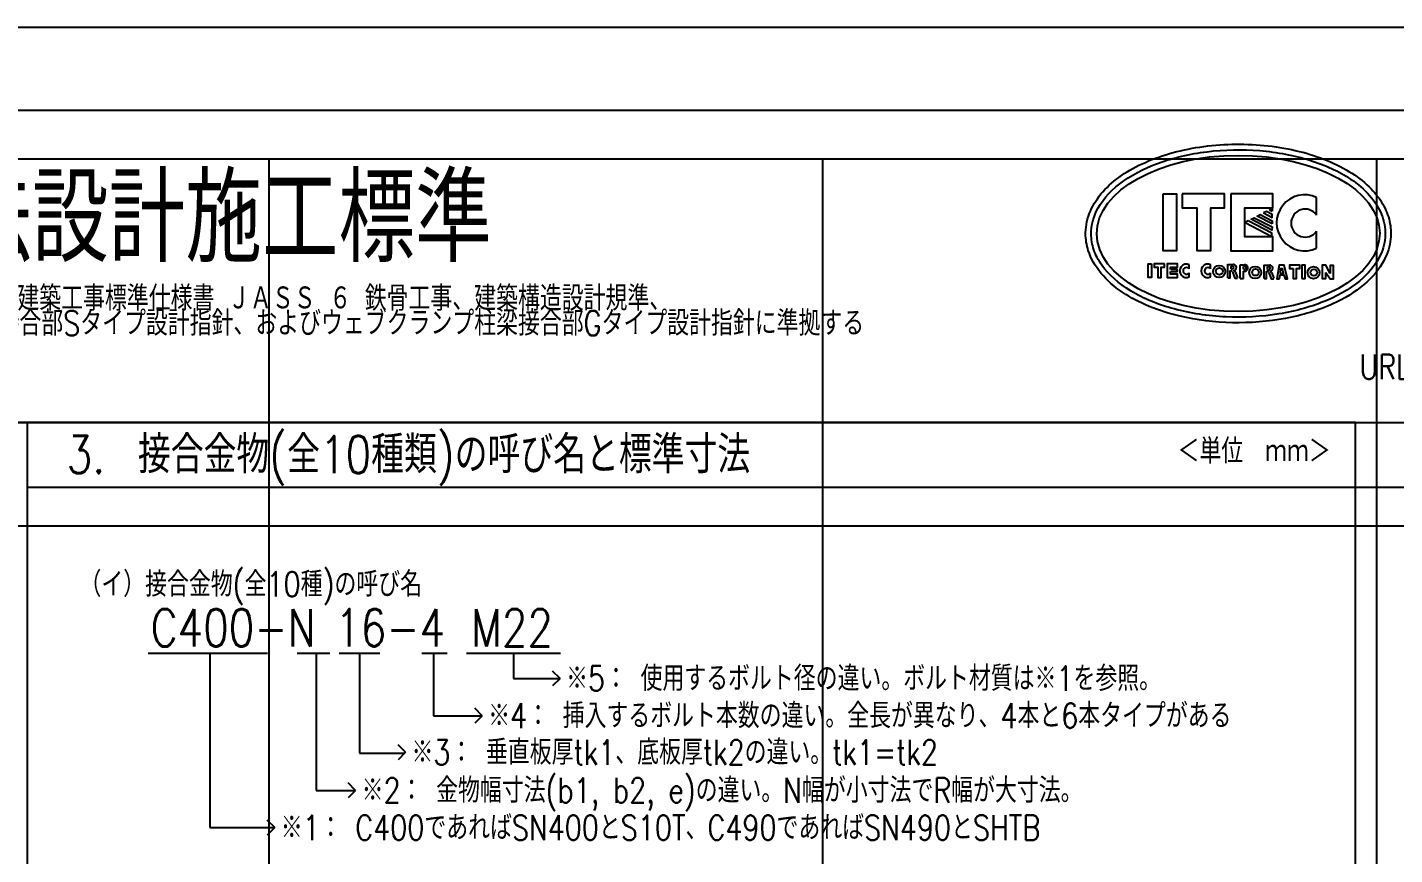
# Model space of a CAD drawing. Extents: x -668440 to 1010955, y -1678500 to 210463.
# Drawn here: x 356263 to 405648, y -29882 to 0 of the extents above; entities that cross this region are included whole.
import ezdxf
from ezdxf.enums import TextEntityAlignment as Align

# ---------------------------------------------------------------- set-up
doc = ezdxf.new("R2010")
doc.units = 0
doc.header["$MEASUREMENT"] = 0
doc.layers.get('Defpoints').update_dxf_attribs({"color": 251, "linetype": 'CONTINUOUS'})
doc.layers.add('99_レイアウト枠', color=251, linetype='CONTINUOUS', plot=False)
doc.layers.add('s小梁', color=7, linetype='CONTINUOUS')
doc.layers.add('注記', color=3, linetype='CONTINUOUS')
doc.styles.add('S020', font='simplex.shx', dxfattribs={"width": 0.8, "height": 100, "bigfont": 'extfont2.shx'})

# ---------------------------------------------------------------- blocks, each defined once
blk = doc.blocks.new('ウェブクランプ工法設計指針')
at = {"layer": 'Defpoints'}
blk.add_lwpolyline([(777591.91976, -7200), (809591.91976, -7200), (809591.91976, 13600), (777591.91976, 13600)], close=True, dxfattribs=at)
at = {"layer": '注記'}
for p, q in [((793248.03716, 13001.4444), (793248.03716, 13101.72473)), ((792977.84145, 13031.39919), (792994.14878, 13022.91052)), ((793248.03716, 12811.24784), (793248.03716, 12908.74049)), ((792519.26893, 12693.05153), (792519.26893, 12716.74042)), ((792641.7547, 12693.05153), (792641.7547, 12716.74042)), ((792740.50759, 12641.17384), (792740.50759, 12719.29476)), ((792740.50759, 12719.18133), (792769.94382, 12719.18133)), ((792759.01643, 12693.25442), (792759.01643, 12709.40322)), ((792783.28613, 12675.24198), (792795.37208, 12641.11295)), ((792810.94793, 12638.97673), (792810.94793, 12717.09765)), ((792810.94793, 12716.98421), (792835.827, 12716.98421)), ((792829.58279, 12680.57837), (792835.72732, 12680.57837)), ((792829.58279, 12638.73481), (792829.58279, 12680.07385)), ((792830.00032, 12691.0573), (792830.00032, 12707.20611)), ((792948.4225, 12637.38523), (792948.4225, 12715.50615)), ((792948.4225, 12715.39283), (792977.85873, 12715.39283)), ((792966.93134, 12689.46592), (792966.93134, 12705.61461)), ((792519.26893, 12647.02592), (792519.26893, 12670.84458)), ((792641.7547, 12647.02592), (792641.7547, 12670.84458)), ((792810.94793, 12639.01963), (792829.58279, 12639.01963)), ((792991.20105, 12671.45337), (793003.28511, 12637.32434)), ((785871.27376, 11813.3201), (777591.91976, 11813.3201)), ((778271.91976, 11813.3201), (801069.98176, 11813.3201)), ((793470.62776, 11813.3201), (785871.27376, 11813.3201)), ((785871.27376, -7600), (785871.27376, 11813.3201)), ((793470.62776, 11813.3201), (801069.98176, 11813.3201)), ((793470.62776, -7600), (793470.62776, 11813.3201)), ((793470.62776, 11442.1235), (785871.27376, 11442.1235)), ((801069.98176, 11442.12517), (793470.62776, 11442.12517)), ((786563.15328, 10494.46371), (787245.11027, 10494.46371)), ((786915.60528, 10494.46371), (786915.60528, 9496.08669)), ((787415.84242, 10494.46371), (787602.78312, 10494.46371)), ((787524.54986, 10494.46371), (787524.54986, 9709.55169)), ((787654.71204, 10494.46371), (787888.67174, 10494.46371)), ((787771.69189, 10494.46371), (787771.69189, 9923.01669)), ((788128.43315, 10494.46371), (788273.65981, 10494.46371)), ((788195.07653, 10494.46371), (788195.07653, 10136.48169)), ((788383.35229, 10494.46371), (788922.5449, 10494.46371)), ((788652.9486, 10494.46371), (788652.9486, 10349.94669)), ((788652.9486, 10349.94669), (788919.0033, 10349.94669)), ((788919.0033, 10349.94669), (788876.67224, 10392.27775)), ((788919.0033, 10349.94669), (788876.67224, 10307.61562)), ((788473.30454, 10136.48169), (788430.97347, 10178.81275)), ((788195.07653, 10136.48169), (788473.30454, 10136.48169)), ((788473.30454, 10136.48169), (788430.97347, 10094.15062)), ((788034.50181, 9927.32587), (787992.17074, 9969.65694)), ((787771.69189, 9923.01669), (788030.19262, 9923.01669)), ((788034.50181, 9927.32587), (787992.17074, 9884.99481)), ((787524.54986, 9709.55169), (787749.45972, 9709.55169)), ((787749.45972, 9709.55169), (787707.12866, 9751.88275)), ((787749.45972, 9709.55169), (787707.12866, 9667.22062)), ((786915.60528, 9496.08669), (787286.65396, 9496.08669)), ((787286.65396, 9496.08669), (787244.32289, 9538.41775)), ((787286.65396, 9496.08669), (787244.32289, 9453.75562))]:
    blk.add_line(p, q, dxfattribs=at)
for points in [[(792368.99088, 13120.1162), (792368.99088, 12799.12822), (792449.23788, 12799.12822), (792449.23788, 13120.1162)], [(792479.3932, 13122.04832), (792479.3932, 13041.80132), (792561.85325, 13041.80132), (792561.85325, 12799.12822), (792642.10025, 12799.12822), (792642.10025, 13041.80132), (792720.13418, 13041.80132), (792720.13418, 13122.04832)], [(792756.92712, 13122.04832), (792756.92712, 13041.80132), (792756.92712, 12877.44309), (792756.92712, 12797.1961), (792997.66811, 12797.1961), (792997.66811, 12877.44309), (792837.17411, 12877.44309), (792837.17411, 13041.80132), (792997.66811, 13041.80132), (792997.66811, 13122.04832)], [(792856.9365, 12967.67963), (792839.66459, 12958.5769), (792992.28278, 12879.13247), (792992.51631, 12897.10459)], [(792992.98181, 12933.04891), (792992.74827, 12915.0768), (792874.20842, 12976.78245), (792891.48189, 12985.88527)], [(792304.09229, 12721.15427), (792304.09229, 12644.11716), (792284.83301, 12644.11716), (792284.83301, 12721.15427)], [(792376.92876, 12721.61801), (792319.15092, 12721.61801), (792319.15092, 12702.35873), (792338.94246, 12702.35873), (792338.94246, 12644.11716), (792358.20174, 12644.11716), (792358.20174, 12702.35873), (792376.92876, 12702.35873)], [(793036.54978, 12635.35774), (793038.81801, 12659.40433), (793061.41193, 12659.40433), (793067.31008, 12635.35774), (793081.59091, 12635.35774), (793061.81818, 12714.45526), (793033.44084, 12714.45526), (793020.07219, 12635.35774)], [(793039.60042, 12667.70472), (793059.37503, 12667.70472), (793053.02925, 12693.58226), (793042.04356, 12693.58226)], [(793113.23794, 12695.76727), (793113.23794, 12637.52582), (793132.49722, 12637.52582), (793132.49722, 12695.76727), (793151.22612, 12695.76727), (793151.22612, 12715.02655), (793093.44828, 12715.02655), (793093.44828, 12695.76727)], [(793163.53879, 12637.52582), (793182.79807, 12637.52582), (793182.79807, 12714.56293), (793163.53879, 12714.56293)]]:
    blk.add_lwpolyline(points, close=True, dxfattribs=at)
for points in [[(792993.21534, 12951.02112), (792908.75315, 12994.98834), (792926.02536, 13004.09101), (792993.4489, 12968.99322), (792993.21572, 12951.02093)], [(792943.29763, 13013.19354), (792993.6824, 12986.96545), (792993.91593, 13004.93756), (792960.56954, 13022.29637), (792943.29713, 13013.19381)], [(792977.84153, 13031.39915), (792994.37359, 13040.11194), (792994.14878, 13022.91052)], [(792412.83969, 12689.98925), (792412.83969, 12702.35873), (792451.35825, 12702.35873), (792451.35825, 12721.61801), (792393.58042, 12721.61801), (792393.58042, 12643.65354), (792451.35825, 12643.65354), (792451.35825, 12662.91282), (792412.83969, 12662.91282), (792412.83969, 12677.78281)], [(792413.81018, 12677.78281), (792450.91815, 12677.78281), (792450.91815, 12689.98925), (792413.32118, 12689.98925)], [(792740.50759, 12641.21686), (792752.72331, 12641.21686), (792752.72331, 12682.77548), (792757.64158, 12682.77548)], [(792766.9496, 12675.61767), (792779.31391, 12640.89595), (792795.58837, 12640.89595)], [(792948.4225, 12637.42825), (792960.63822, 12637.42825), (792960.63822, 12678.98699), (792965.55649, 12678.98699)], [(793326.14635, 12667.06384), (793300.26857, 12714.42469), (793280.73846, 12714.42469), (793280.73846, 12637.28026), (793300.75758, 12637.28026), (793300.75758, 12672.43467)], [(793300.75758, 12672.92297), (793326.14635, 12636.79196), (793345.18746, 12636.79196), (793345.18746, 12713.44821), (793326.14635, 12713.44821), (793326.14635, 12666.90115)], [(792974.86263, 12671.82906), (792987.22694, 12637.10734), (793003.5014, 12637.10734)]]:
    blk.add_lwpolyline(points, dxfattribs=at)
for centre, radius in [((792690.62427, 12678.23455), 34.6667), ((792691.6004, 12679.21103), 19.25928), ((792897.06276, 12672.74171), 34.6667), ((792898.03889, 12673.71819), 19.25928), ((793230.85514, 12671.64309), 34.6667), ((793231.83127, 12672.61969), 19.25928)]:
    blk.add_circle(centre, radius, dxfattribs=at)
for centre, radius, start, end in [((793179.74258, 12956.48629), 160.49399, 64.815952861, 295.184047139), ((793182.53085, 12955.09244), 80.247, 35.2830413, 324.7169587), ((792502.87786, 12681.88317), 38.51856, 64.604088999, 295.201104136), ((792503.54742, 12681.54862), 19.25928, 36.674351953, 324.717601938), ((792625.36362, 12681.88317), 38.51856, 64.604088999, 295.201104136), ((792626.0313, 12681.54862), 19.25928, 36.674351953, 324.717601938), ((792757.64158, 12673.14584), 9.62964, 14.873531068, 90), ((792764.30521, 12701.35591), 9.62964, 236.687310153, 123.312685874), ((792770.9143, 12700.97846), 18.20292, 275.289609098, 93.052440866), ((792773.85398, 12673.30642), 9.62964, 11.595215991, 97.527759022), ((792835.2891, 12699.15868), 9.62964, 236.687310145, 123.312685873), ((792836.79749, 12698.78123), 18.20292, 266.632472129, 93.052440866), ((792965.55649, 12669.35735), 9.62964, 14.873531068, 90.796210906), ((792972.22012, 12697.5673), 9.62964, 236.687310153, 123.312685872), ((792978.82733, 12697.18985), 18.20292, 275.75790491, 93.052440866), ((792981.76701, 12669.5178), 9.62964, 11.595215992, 96.885523044)]:
    blk.add_arc(centre, radius, start, end, dxfattribs=at)
blk.add_ellipse((792799.74184, 12895.83627), major_axis=(-809.29819, -1.15571), ratio=0.5521649147, dxfattribs=at)
for points, knots in [([(791926.40422, 12894.58911), (791926.45071, 12862.03285), (791931.65871, 12829.59013), (791956.49001, 12751.65381), (791981.71635, 12707.68031), (792048.6224, 12627.3793), (792090.28274, 12590.92301), (792228.77371, 12497.8757), (792342.31106, 12451.48663), (792562.71138, 12399.86382), (792664.35086, 12387.35606), (792869.09436, 12383.16157), (792972.10244, 12391.38193), (793167.20862, 12427.86251), (793259.27618, 12456.00757), (793407.61341, 12523.56479), (793467.36005, 12560.1093), (793567.06143, 12643.92715), (793607.04711, 12691.30918), (793654.01456, 12781.24638), (793666.78089, 12821.81225), (793674.96918, 12897.26798), (793672.92157, 12931.85997), (793657.84352, 12999.18906), (793644.79862, 13031.97091), (793609.28314, 13094.01465), (793586.83008, 13123.37855), (793496.93225, 13216.63835), (793410.51497, 13271.40882), (793208.11766, 13354.94087), (793091.92034, 13383.53022), (792849.25412, 13410.99686), (792722.89195, 13409.7546), (792481.77237, 13377.53175), (792367.16008, 13346.64544), (792169.19055, 13258.94258), (792085.57041, 13202.25505), (791995.02306, 13100.38241), (791970.58513, 13063.26931), (791936.64589, 12984.40949), (791927.27556, 12942.88145), (791926.42045, 12898.86471), (791926.40116, 12896.72718), (791926.40422, 12894.58911)], [0, 0, 0, 0, 0.1733809652, 0.1733809652, 0.4299655667, 0.4299655667, 0.6865501681, 0.6865501681, 1.1669903819, 1.1669903819, 1.5308260365, 1.5308260365, 1.8946616911, 1.8946616911, 2.2584973456, 2.2584973456, 2.5592506262, 2.5592506262, 2.8600039068, 2.8600039068, 3.0812008402, 3.0812008402, 3.2639674447, 3.2639674447, 3.4467340493, 3.4467340493, 3.6295006538, 3.6295006538, 4.0687416771, 4.0687416771, 4.5079827004, 4.5079827004, 4.9472237236, 4.9472237236, 5.3864647469, 5.3864647469, 5.8257057702, 5.8257057702, 6.0487555228, 6.0487555228, 6.2718052755, 6.2718052755, 6.2831853072, 6.2831853072, 6.2831853072, 6.2831853072]), ([(791958.42393, 12894.63483), (791958.46831, 12863.56166), (791963.75062, 12832.51471), (791984.25138, 12772.19153), (791999.44194, 12742.91846), (792058.46077, 12658.97731), (792115.70573, 12608.55775), (792257.06672, 12523.46476), (792341.25355, 12488.78672), (792525.872, 12438.72399), (792626.26077, 12423.37565), (792830.27949, 12413.80182), (792933.84468, 12419.58267), (793130.71555, 12451.60444), (793223.96271, 12477.82345), (793388.15045, 12547.79674), (793459.09171, 12591.50815), (793557.32118, 12681.434), (793590.78911, 12725.11633), (793629.96533, 12809.10586), (793639.70192, 12848.45723), (793642.15102, 12927.56363), (793634.84853, 12967.20421), (793604.35487, 13043.18325), (793581.24457, 13079.52989), (793521.53102, 13147.19189), (793484.92419, 13178.54533), (793376.79457, 13251.04678), (793297.10842, 13287.8451), (793120.10238, 13343.11328), (793022.81424, 13361.5451), (792822.85118, 13377.96753), (792720.23591, 13375.94777), (792522.65964, 13351.67799), (792427.75641, 13329.44336), (792257.58099, 13267.20182), (792182.32745, 13227.23597), (792061.01251, 13133.36731), (792014.85202, 13079.36104), (791968.31473, 12980.25685), (791958.36275, 12937.48034), (791958.42393, 12894.63483)], [0, 0, 0, 0, 0.1846459668, 0.1846459668, 0.3692919336, 0.3692919336, 0.7406750075, 0.7406750075, 1.1120580813, 1.1120580813, 1.4834411552, 1.4834411552, 1.8548242291, 1.8548242291, 2.2262073029, 2.2262073029, 2.5975903768, 2.5975903768, 2.8886174705, 2.8886174705, 3.1237104646, 3.1237104646, 3.3588034587, 3.3588034587, 3.5938964528, 3.5938964528, 3.8289894469, 3.8289894469, 4.1955886513, 4.1955886513, 4.5621878557, 4.5621878557, 4.9287870601, 4.9287870601, 5.2953862645, 5.2953862645, 5.6619854689, 5.6619854689, 6.0285846733, 6.0285846733, 6.2831853072, 6.2831853072, 6.2831853072, 6.2831853072])]:
    blk.add_open_spline(points, degree=3, knots=knots, dxfattribs=at)
at = {"layer": '注記', "style": 'S020', "width": 0.8}
for s, height, p in [('ウェブクランプH形鋼柱梁剛接合工法設計施工標準', 498.085, (778509.47945, 12981.96995)), ('本工法の設計・施工は、鋼構造設計規準、鉄骨工事技術指針、建築工事標準仕様書 ＪＡＳＳ ６ 鉄骨工事、建築構造設計規準、', 142.31, (782307.93623, 12524.8701)), ('公共建築工事標準仕様書(建築工事編)、ウェブクランプ柱梁接合部Sタイプ設計指針、およびウェブクランプ柱梁接合部Gタイプ設計指針に準拠する', 142.31, (782307.93623, 12382.5601)), ('URL http://www.itec-c.co.jp/', 142.31, (793493.53803, 12132.49937)), ('3.\u3000接合金物(全10種類)の呼び名と標準寸法', 213.465, (786096.53419, 11630.90939)), ('（イ）接合金物(全10種)の呼び名', 142.31, (786169.51106, 10888.95908))]:
    blk.add_text(s, height=height, dxfattribs=at).set_placement(p, align=Align.MIDDLE_LEFT)
blk.add_text('＜単位\u3000ｍｍ＞', height=142.31, dxfattribs=at).set_placement((792452.33716, 11579.34045))
for s, height, p in [('C400-N', 213.465, (786577.47387, 10746.59209)), ('16-4', 213.465, (787632.23114, 10746.59209)), ('M22', 213.465, (788410.53304, 10746.59209)), ('※5： 使用するボルト径の違い。ボルト材質は※1を参照。', 142.31, (788953.85414, 10421.10169)), ('※4： 挿入するボルト本数の違い。全長が異なり、4本と6本タイプがある', 142.31, (788508.15537, 10207.63669)), ('※3： 垂直板厚tk1、底板厚tk2の違い。tk1=tk2', 142.31, (788069.35264, 9998.48087)), ('※2： 金物幅寸法(b1, b2, e)の違い。N幅が小寸法でR幅が大寸法。', 142.31, (787784.31056, 9780.70669)), ('※1： C400であればSN400とS10T、C490であればSN490とSHTB', 142.31, (787321.50479, 9567.24169))]:
    blk.add_text(s, height=height, dxfattribs=at).set_placement(p, align=Align.TOP_LEFT)

msp = doc.modelspace()

# ---------------------------------------------------------------- linework, layer by layer
at = {"layer": '99_レイアウト枠'}
for p, q in [((365000, -137250), (365000, -4750)), ((385000, -137250), (385000, -4750)), ((405000, -137250), (405000, -4750)), ((305000, -18000), (504999.99991, -18000))]:
    msp.add_line(p, q, dxfattribs=at)
for points in [[(300000, -148500), (510000, -148500), (510000, 0), (300000, 0)], [(305000, -4750), (504999.99991, -4750), (504999.99991, -137250), (305000, -137250)]]:
    msp.add_lwpolyline(points, close=True, dxfattribs=at)

# ---------------------------------------------------------------- block references
at = {"layer": 's小梁', "xscale": 6.312500000000052, "yscale": 6.312500000000052, "zscale": 6.312500000000052}
msp.add_blockref('ウェブクランプ工法設計指針', (-4604548.99347, -88850), dxfattribs=at)

doc.saveas('drawing.dxf')
